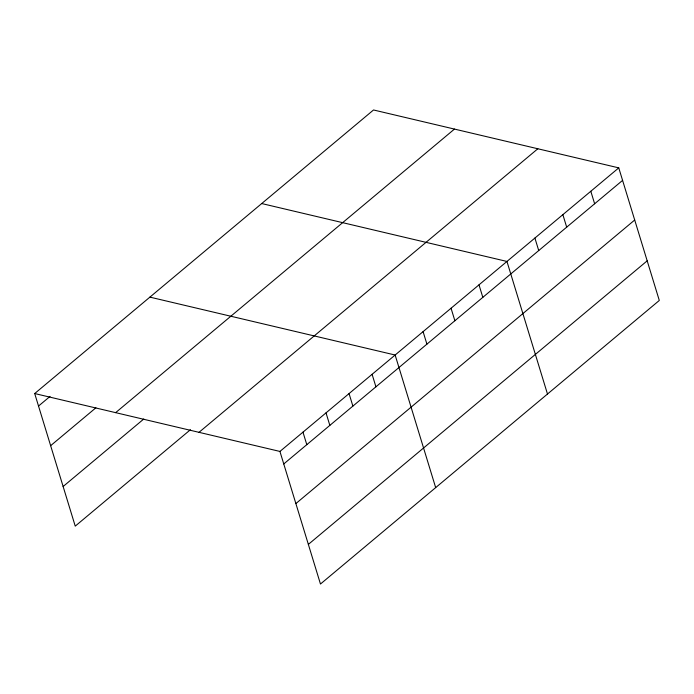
<?xml version="1.0" encoding="UTF-8"?>
<svg xmlns="http://www.w3.org/2000/svg" width="694" height="694" viewBox="0 0 694 694"><rect width="100%" height="100%" fill="white"/><g stroke="black" fill="none" stroke-linecap="round" stroke-linejoin="round"><path stroke-width="1.04" d="M34.7 393.541L373.528 109.973L618.762 167.87L659.3 300.459L320.472 584.027L279.934 451.438L34.7 393.541L75.238 526.13L190.434 429.716M38.526 406.051L50.046 396.413M50.636 445.678L95.893 407.803M115.629 412.652L454.457 129.084M63.119 486.503L143.762 419.02M199.005 432.336L537.833 148.768M279.934 451.438L618.762 167.87M283.759 463.948L622.587 180.379M295.878 503.575L634.706 220.007M308.362 544.4L647.19 260.831M261.716 203.55L506.95 261.447L547.488 394.036M149.904 297.127L395.138 355.024L435.676 487.613M590.811 191.266L594.637 203.776M562.86 214.654L566.686 227.164M534.901 238.051L538.726 250.56M478.999 284.844L482.824 297.353M451.048 308.231L454.874 320.749M423.088 331.628L426.914 344.137M372.097 374.309L375.922 386.818M349.056 393.593L352.882 406.103M326.015 412.869L329.841 425.379M302.974 432.154L306.8 444.663"/></g></svg>
